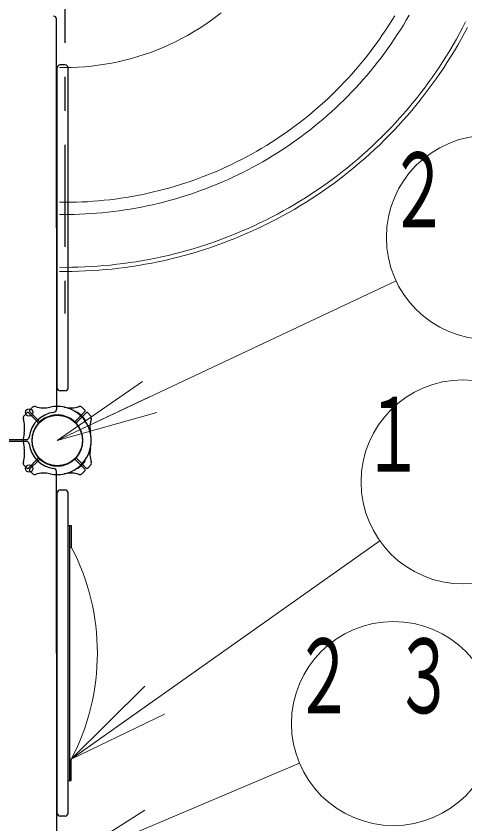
# Model space of a CAD drawing. Units: millimetres on the paper, scale 1:60. Extents: x -571 to 0, y -594 to 267.
# Drawn here: x -236.86 to -223.68, y 162.39 to 186.13 of the extents above; entities that cross this region are included whole.
import ezdxf

# ---------------------------------------------------------------- set-up
doc = ezdxf.new("R2010")
doc.units = ezdxf.units.MM
doc.linetypes.add('USER2', pattern=[6, 3, -1, 1, -1])
doc.layers.add('1_60', color=7, linetype='Continuous', lineweight=25)
doc.styles.add('ＭＳ ゴシック', font='')
doc.styles.get('ＭＳ ゴシック').set_extended_font_data('MS Gothic')

msp = doc.modelspace()

# ---------------------------------------------------------------- linework, layer by layer
at = {"layer": '1_60', "color": 20, "linetype": 'USER2'}
msp.add_line((-235.425, 206.354), (-235.425, 177.389), dxfattribs=at)
at = {"layer": '1_60', "color": 4}
for p, q in [((-235.676, 179.909), (-235.676, 186.051)), ((-235.676, 179.909), (-235.676, 174.57)), ((-241.901, 173.684), (-236.561, 173.684)), ((-241.901, 173.634), (-236.561, 173.634)), ((-235.676, 167.409), (-235.676, 172.749)), ((-235.676, 167.409), (-235.676, 162.069))]:
    msp.add_line(p, q, dxfattribs=at)
at = {"layer": '1_60'}
for p, q in [((-235.651, 175.201), (-235.651, 184.618)), ((-235.418, 184.701), (-235.568, 184.701)), ((-235.335, 175.201), (-235.335, 184.618)), ((-235.418, 175.118), (-235.568, 175.118)), ((-235.072, 174.474), (-235.07, 174.476)), ((-234.836, 174.239), (-234.834, 174.241)), ((-234.836, 173.08), (-234.834, 173.078)), ((-235.072, 172.844), (-235.07, 172.842)), ((-235.418, 172.201), (-235.568, 172.201)), ((-235.651, 162.701), (-235.651, 172.118)), ((-235.335, 162.701), (-235.335, 172.118)), ((-235.335, 171.16), (-235.285, 171.16)), ((-235.285, 171.16), (-235.246, 171.16)), ((-235.285, 163.659), (-235.285, 171.16)), ((-235.246, 171.16), (-235.246, 170.526)), ((-235.285, 170.526), (-235.241, 170.526)), ((-235.285, 164.293), (-235.241, 164.293)), ((-235.246, 163.659), (-235.246, 164.293)), ((-235.335, 163.659), (-235.246, 163.659)), ((-235.418, 162.618), (-235.568, 162.618))]:
    msp.add_line(p, q, dxfattribs=at)
at = {"layer": '1_60', "lineweight": 13}
for p, q in [((-235.651, 173.659), (-225.696, 178.35)), ((-235.651, 173.659), (-233.151, 175.39)), ((-235.651, 173.659), (-232.938, 174.938)), ((-232.725, 174.486), (-235.651, 173.659)), ((-235.241, 164.293), (-226.175, 170.707)), ((-235.241, 164.293), (-233.081, 166.433)), ((-235.241, 164.293), (-232.792, 166.025)), ((-232.504, 165.617), (-235.241, 164.293)), ((-235.651, 161.159), (-228.534, 164.169)), ((-235.651, 161.159), (-233.083, 162.788))]:
    msp.add_line(p, q, dxfattribs=at)
at = {"layer": '1_60', "color": 2}
for p, q in [((-236.463, 174.555), (-236.367, 174.644)), ((-234.84, 174.555), (-234.936, 174.644)), ((-236.547, 174.471), (-236.636, 174.375)), ((-236.221, 174.194), (-236.499, 174.472)), ((-236.186, 174.229), (-236.464, 174.507)), ((-235.117, 174.229), (-234.839, 174.507)), ((-235.081, 174.194), (-234.804, 174.472)), ((-234.756, 174.471), (-234.666, 174.375)), ((-236.221, 173.125), (-236.499, 172.847)), ((-235.081, 173.125), (-234.804, 172.847)), ((-236.547, 172.848), (-236.63, 172.937)), ((-236.186, 173.089), (-236.464, 172.812)), ((-235.117, 173.089), (-234.839, 172.812)), ((-234.756, 172.848), (-234.673, 172.937)), ((-236.463, 172.764), (-236.374, 172.681)), ((-234.84, 172.764), (-234.928, 172.681))]:
    msp.add_line(p, q, dxfattribs=at)
at = {"layer": '1_60', "lineweight": 13}
for points in [[(-230.837, 186.236), (-230.993, 186.114), (-231.153, 185.996), (-231.317, 185.882), (-231.483, 185.773), (-231.652, 185.669), (-231.824, 185.569), (-231.999, 185.474), (-232.176, 185.383), (-232.355, 185.298), (-232.537, 185.217), (-232.721, 185.141), (-232.906, 185.07), (-233.094, 185.005), (-233.283, 184.944), (-233.474, 184.889), (-233.667, 184.838), (-233.86, 184.793), (-234.055, 184.754), (-234.251, 184.719), (-234.448, 184.69), (-234.645, 184.666), (-234.843, 184.648), (-235.041, 184.635), (-235.24, 184.627), (-235.439, 184.625), (-235.591, 184.627)], [(-225.312, 186.159), (-225.396, 186.016), (-225.482, 185.873), (-225.569, 185.732), (-225.659, 185.592), (-225.751, 185.454), (-225.845, 185.316), (-225.941, 185.18), (-226.039, 185.046), (-226.138, 184.913), (-226.24, 184.781), (-226.343, 184.651), (-226.448, 184.522), (-226.555, 184.394), (-226.664, 184.269), (-226.775, 184.145), (-226.887, 184.022), (-227.001, 183.901), (-227.117, 183.782), (-227.235, 183.664), (-227.354, 183.548), (-227.475, 183.433), (-227.597, 183.321), (-227.721, 183.21), (-227.847, 183.101), (-227.974, 182.994), (-228.103, 182.889), (-228.233, 182.785), (-228.365, 182.683), (-228.498, 182.584), (-228.632, 182.486), (-228.768, 182.39), (-228.905, 182.296), (-229.044, 182.204), (-229.184, 182.114), (-229.325, 182.026), (-229.467, 181.94), (-229.611, 181.856), (-229.756, 181.774), (-229.901, 181.694), (-230.049, 181.617), (-230.197, 181.541), (-230.346, 181.468), (-230.496, 181.396), (-230.647, 181.327), (-230.799, 181.26), (-230.953, 181.195), (-231.107, 181.132), (-231.262, 181.072), (-231.417, 181.014), (-231.574, 180.958), (-231.731, 180.904), (-231.889, 180.852), (-232.048, 180.803), (-232.208, 180.756), (-232.368, 180.711), (-232.529, 180.669), (-232.69, 180.629), (-232.852, 180.591), (-233.015, 180.555), (-233.178, 180.522), (-233.341, 180.491), (-233.505, 180.462), (-233.669, 180.436), (-233.834, 180.412), (-233.999, 180.391), (-234.164, 180.372), (-234.329, 180.355), (-234.495, 180.341), (-234.661, 180.328), (-234.827, 180.319), (-234.993, 180.311), (-235.159, 180.306), (-235.326, 180.304), (-235.492, 180.303), (-235.591, 180.305)], [(-225.736, 186.144), (-225.821, 186.004), (-225.909, 185.865), (-225.998, 185.728), (-226.09, 185.592), (-226.183, 185.457), (-226.278, 185.324), (-226.375, 185.192), (-226.475, 185.061), (-226.576, 184.932), (-226.678, 184.805), (-226.783, 184.679), (-226.89, 184.554), (-226.998, 184.431), (-227.108, 184.31), (-227.22, 184.19), (-227.333, 184.072), (-227.448, 183.955), (-227.565, 183.841), (-227.684, 183.727), (-227.804, 183.616), (-227.926, 183.506), (-228.049, 183.399), (-228.174, 183.293), (-228.301, 183.188), (-228.429, 183.086), (-228.558, 182.986), (-228.689, 182.887), (-228.821, 182.79), (-228.955, 182.696), (-229.09, 182.603), (-229.226, 182.512), (-229.364, 182.423), (-229.503, 182.336), (-229.643, 182.251), (-229.784, 182.169), (-229.927, 182.088), (-230.071, 182.009), (-230.216, 181.933), (-230.362, 181.858), (-230.509, 181.786), (-230.657, 181.716), (-230.806, 181.648), (-230.956, 181.582), (-231.107, 181.518), (-231.259, 181.457), (-231.411, 181.397), (-231.565, 181.34), (-231.719, 181.286), (-231.875, 181.233), (-232.031, 181.183), (-232.187, 181.135), (-232.345, 181.089), (-232.502, 181.045), (-232.661, 181.004), (-232.82, 180.965), (-232.98, 180.928), (-233.14, 180.894), (-233.301, 180.862), (-233.462, 180.833), (-233.624, 180.805), (-233.786, 180.78), (-233.948, 180.758), (-234.11, 180.738), (-234.273, 180.72), (-234.436, 180.704), (-234.6, 180.691), (-234.763, 180.68), (-234.927, 180.672), (-235.091, 180.666), (-235.255, 180.662), (-235.418, 180.661), (-235.591, 180.662)], [(-223.652, 185.963), (-223.74, 185.793), (-223.83, 185.625), (-223.923, 185.458), (-224.018, 185.292), (-224.116, 185.128), (-224.216, 184.965), (-224.318, 184.803), (-224.423, 184.644), (-224.53, 184.485), (-224.639, 184.328), (-224.751, 184.173), (-224.865, 184.02), (-224.981, 183.868), (-225.099, 183.717), (-225.22, 183.569), (-225.342, 183.422), (-225.467, 183.277), (-225.593, 183.134), (-225.722, 182.993), (-225.853, 182.853), (-225.985, 182.716), (-226.12, 182.58), (-226.257, 182.446), (-226.395, 182.315), (-226.536, 182.185), (-226.678, 182.058), (-226.822, 181.932), (-226.968, 181.809), (-227.116, 181.687), (-227.266, 181.568), (-227.417, 181.451), (-227.57, 181.337), (-227.724, 181.224), (-227.88, 181.114), (-228.038, 181.006), (-228.197, 180.9), (-228.358, 180.797), (-228.52, 180.696), (-228.684, 180.597), (-228.849, 180.501), (-229.016, 180.407), (-229.184, 180.316), (-229.353, 180.227), (-229.523, 180.14), (-229.695, 180.056), (-229.868, 179.974), (-230.042, 179.895), (-230.217, 179.819), (-230.393, 179.745), (-230.57, 179.673), (-230.749, 179.604), (-230.928, 179.538), (-231.108, 179.474), (-231.289, 179.413), (-231.471, 179.354), (-231.654, 179.298), (-231.838, 179.245), (-232.022, 179.195), (-232.207, 179.147), (-232.393, 179.102), (-232.579, 179.059), (-232.766, 179.019), (-232.954, 178.982), (-233.142, 178.948), (-233.33, 178.916), (-233.519, 178.887), (-233.709, 178.861), (-233.898, 178.838), (-234.088, 178.817), (-234.279, 178.799), (-234.469, 178.784), (-234.66, 178.771), (-234.851, 178.762), (-235.042, 178.755), (-235.233, 178.75), (-235.424, 178.749), (-235.591, 178.75)], [(-223.6, 185.8), (-223.692, 185.626), (-223.787, 185.454), (-223.884, 185.284), (-223.983, 185.114), (-224.085, 184.947), (-224.19, 184.78), (-224.297, 184.616), (-224.406, 184.453), (-224.518, 184.291), (-224.632, 184.132), (-224.749, 183.974), (-224.867, 183.817), (-224.989, 183.663), (-225.112, 183.51), (-225.237, 183.359), (-225.365, 183.21), (-225.495, 183.063), (-225.627, 182.918), (-225.761, 182.774), (-225.898, 182.633), (-226.036, 182.494), (-226.176, 182.356), (-226.319, 182.221), (-226.463, 182.088), (-226.609, 181.957), (-226.758, 181.829), (-226.908, 181.702), (-227.06, 181.578), (-227.214, 181.456), (-227.369, 181.336), (-227.527, 181.219), (-227.686, 181.104), (-227.846, 180.991), (-228.009, 180.88), (-228.173, 180.772), (-228.338, 180.667), (-228.505, 180.564), (-228.674, 180.463), (-228.844, 180.365), (-229.016, 180.27), (-229.188, 180.177), (-229.363, 180.086), (-229.538, 179.998), (-229.715, 179.913), (-229.893, 179.83), (-230.072, 179.75), (-230.253, 179.672), (-230.434, 179.598), (-230.617, 179.525), (-230.8, 179.456), (-230.985, 179.389), (-231.171, 179.325), (-231.357, 179.264), (-231.545, 179.205), (-231.733, 179.15), (-231.922, 179.097), (-232.112, 179.047), (-232.302, 178.999), (-232.493, 178.955), (-232.685, 178.913), (-232.878, 178.874), (-233.071, 178.838), (-233.264, 178.805), (-233.458, 178.774), (-233.653, 178.747), (-233.847, 178.722), (-234.042, 178.7), (-234.238, 178.682), (-234.434, 178.665), (-234.629, 178.652), (-234.825, 178.642), (-235.022, 178.635), (-235.218, 178.63), (-235.414, 178.629), (-235.591, 178.63)]]:
    msp.add_lwpolyline(points, dxfattribs=at)
for centre in [(-222.982, 179.629), (-223.726, 172.44), (-225.771, 165.337)]:
    msp.add_circle(centre, 3, dxfattribs=at)
at = {"layer": '1_60'}
for centre, radius in [((-236.476, 174.484), 0.108), ((-235.651, 173.659), 0.743), ((-236.476, 172.834), 0.108)]:
    msp.add_circle(centre, radius, dxfattribs=at)
at = {"layer": '1_60', "color": 4}
for centre, start, end in [((-235.76, 186.051), 0, 90), ((-235.76, 174.57), 276.7872, 0), ((-236.561, 173.768), 270, 353.2128), ((-236.561, 173.551), 6.7872, 90), ((-235.76, 172.749), 0, 83.2128)]:
    msp.add_arc(centre, 0.0833, start, end, dxfattribs=at)
at = {"layer": '1_60'}
for centre, radius, start, end in [((-235.568, 184.618), 0.0833, 90, 180), ((-235.418, 184.618), 0.0833, 0, 90), ((-235.568, 175.201), 0.0833, 180, 270), ((-235.418, 175.201), 0.0833, 270, 0), ((-235.651, 173.659), 0.833, 96.7872, 173.2128), ((-235.058, 174.465), 0.0167, 53.6269, 135), ((-235.651, 173.659), 1.017, 45, 53.6269), ((-235.651, 173.659), 1.017, 36.3731, 45), ((-234.846, 174.252), 0.0167, 315, 36.3731), ((-235.651, 173.659), 0.833, 186.7872, 263.2128), ((-235.651, 173.659), 1.017, 306.3731, 315), ((-235.651, 173.659), 1.017, 315, 323.6269), ((-234.846, 173.066), 0.0167, 323.6269, 45), ((-235.058, 172.854), 0.0167, 225, 306.3731), ((-235.568, 172.118), 0.0833, 90, 180), ((-235.418, 172.118), 0.0833, 0, 90), ((-235.568, 162.701), 0.0833, 180, 270), ((-235.418, 162.701), 0.0833, 270, 0)]:
    msp.add_arc(centre, radius, start, end, dxfattribs=at)
at = {"layer": '1_60', "color": 2}
for centre, radius, start, end in [((-236.44, 174.531), 0.0333, 133, 225), ((-236.317, 174.577), 0.0833, 72.4588, 133), ((-236.041, 175.451), 0.833, 252.4588, 282.2728), ((-235.651, 173.659), 1, 45, 102.2728), ((-235.651, 173.659), 1, 77.7272, 91.4325), ((-235.262, 175.451), 0.833, 257.7272, 287.5412), ((-234.985, 174.577), 0.0833, 47, 107.5412), ((-234.862, 174.531), 0.0333, 315, 47), ((-236.569, 174.325), 0.0833, 137, 197.5412), ((-236.523, 174.448), 0.0333, 45, 137), ((-235.651, 173.659), 0.75, 49.2707, 135), ((-235.651, 173.659), 0.75, 45, 130.7293), ((-235.651, 173.659), 1, 347.7272, 45), ((-234.78, 174.448), 0.0333, 43, 135), ((-234.734, 174.325), 0.0833, 342.4588, 43), ((-237.443, 174.049), 0.833, 347.7272, 17.5412), ((-235.651, 173.659), 0.75, 135, 220.7293), ((-235.651, 173.659), 0.75, 139.2707, 225), ((-236.245, 174.17), 0.0333, 319.2707, 45), ((-236.162, 174.253), 0.0333, 225, 310.7293), ((-235.14, 174.253), 0.0333, 229.2707, 315), ((-235.651, 173.659), 0.75, 319.2707, 45), ((-235.651, 173.659), 0.75, 315, 40.7293), ((-235.058, 174.17), 0.0333, 135, 220.7293), ((-233.86, 174.049), 0.833, 162.4588, 192.2728), ((-235.651, 173.659), 1, 167.7272, 181.4325), ((-235.651, 173.659), 1, 315, 12.2728), ((-235.651, 173.659), 1, 178.5675, 192.2728), ((-237.443, 173.27), 0.833, 342.4588, 12.2728), ((-233.86, 173.27), 0.833, 167.7272, 197.5412), ((-236.245, 173.148), 0.0333, 315, 40.7293), ((-235.651, 173.659), 0.75, 225, 310.7293), ((-235.651, 173.659), 0.75, 229.2707, 315), ((-235.058, 173.148), 0.0333, 139.2707, 225), ((-236.569, 172.993), 0.0833, 162.4588, 223), ((-236.162, 173.066), 0.0333, 49.2707, 135), ((-235.651, 173.659), 1, 257.7272, 315), ((-235.14, 173.066), 0.0333, 45, 130.7293), ((-234.734, 172.993), 0.0833, 317, 17.5412), ((-236.523, 172.871), 0.0333, 223, 315), ((-236.44, 172.788), 0.0333, 135, 227), ((-236.317, 172.742), 0.0833, 227, 287.5412), ((-236.041, 171.868), 0.833, 77.7272, 107.5412), ((-235.651, 173.659), 1, 268.5675, 282.2728), ((-235.262, 171.868), 0.833, 72.4588, 102.2728), ((-234.985, 172.742), 0.0833, 252.4588, 313), ((-234.862, 172.788), 0.0333, 313, 45), ((-234.78, 172.871), 0.0333, 225, 317)]:
    msp.add_arc(centre, radius, start, end, dxfattribs=at)
at = {"layer": '1_60', "lineweight": 13}
msp.add_arc((-241.178, 167.409), 6.705, 332.301, 27.699, dxfattribs=at)

# ---------------------------------------------------------------- texts
at = {"layer": '1_60', "char_height": 2.199, "attachment_point": 2, "style": 'ＭＳ ゴシック'}
for s, insert in [('\\T1.64;\\W0.6;２１', (-222.982, 182.129)), ('\\T1.64;\\W0.6;１６', (-223.726, 174.94)), ('\\T1.64;\\W0.6;２３', (-225.771, 167.837))]:
    msp.add_mtext(s, dxfattribs=dict(at, insert=insert))

doc.saveas('drawing.dxf')
